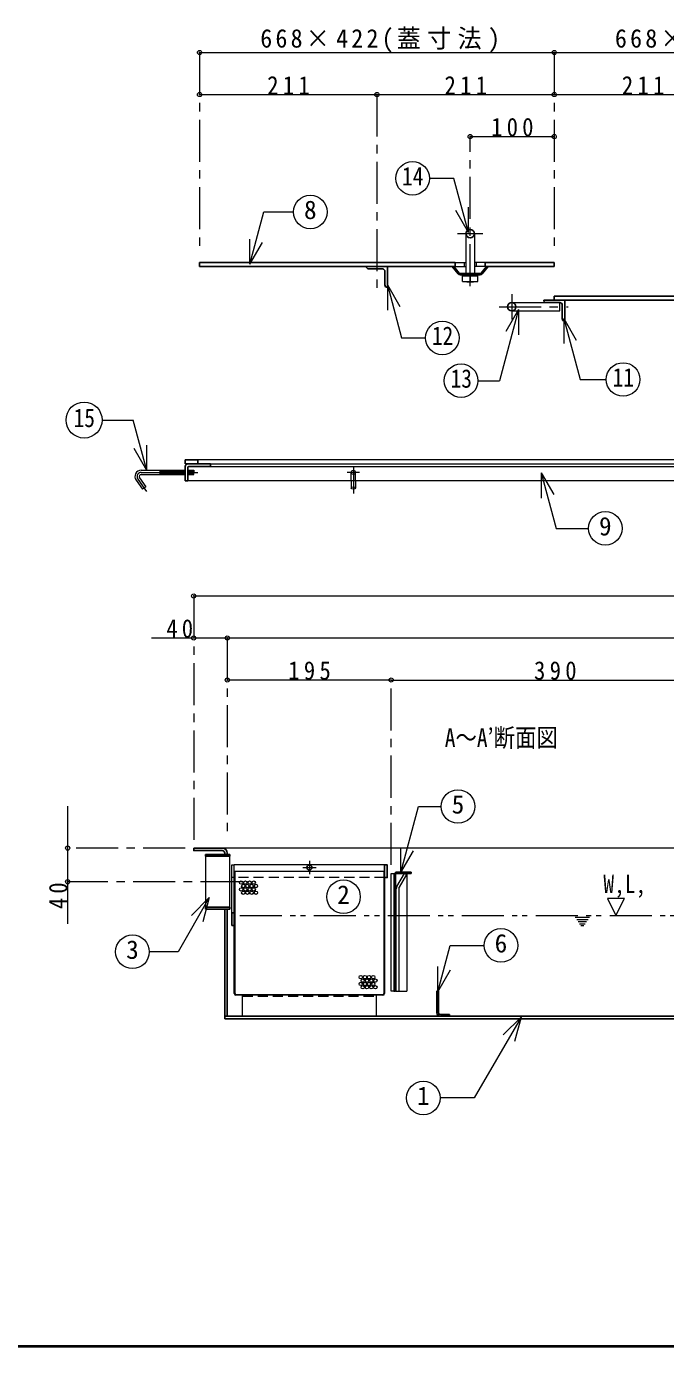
# Model space of a CAD drawing. Units: millimetres at full size, sheet at 1:10. Extents: x -2125 to 1925, y -1405 to 1405.
# Drawn here: x -1172 to -411, y -1405 to 166 of the extents above; entities that cross this region are included whole.
import ezdxf
from ezdxf.enums import TextEntityAlignment as Align

# ---------------------------------------------------------------- set-up
doc = ezdxf.new("R2010")
doc.units = ezdxf.units.MM
doc.header["$LTSCALE"] = 10
doc.header["$PDMODE"] = 32
doc.header["$PDSIZE"] = 5
for name, pattern in [('CHAIN1', [8, 5, -1, 1, -1]), ('DASHED1', [1.8, 1.2, -0.6]), ('DOUBLE_CHAIN1', [8.8, 5, -1, 0.6, -0.6, 0.6, -1])]:
    doc.linetypes.add(name, pattern=pattern)
doc.layers.add('0-A', color=4, linetype='Continuous', lineweight=9)
doc.styles.add('ＭＳ ゴシック', font='')
doc.styles.get('ＭＳ ゴシック').set_extended_font_data('MS Gothic')

msp = doc.modelspace()

# ---------------------------------------------------------------- linework, layer by layer
at = {"layer": '0-A', "linetype": 'CHAIN1'}
for p, q in [((-965.8, 134.52), (-965.8, -105.48)), ((-543.8, 134.52), (-543.8, -105.48)), ((-754.8, 84.52), (-754.8, -149.98)), ((-643.8, -143.48), (-643.8, 34.52)), ((-658.8, -80.98), (-628.8, -80.98)), ((-594.3, -152.98), (-594.3, -182.98)), ((-609.3, -167.98), (-527.3, -167.98)), ((-782.8, -357.48), (-782.8, -389.91)), ((-1039.29, -372.85), (-1028.98, -387.57)), ((-1035.19, -364.98), (-967.69, -364.98)), ((-775.3, -364.98), (-790.3, -364.98)), ((-972.8, -511.98), (-972.8, -801.98)), ((-932.8, -561.98), (-932.8, -801.98)), ((-737.8, -831.98), (-737.8, -611.98)), ((-982.8, -811.98), (-1122.8, -811.98)), ((-835.05, -826.98), (-835.05, -842.98)), ((-843.05, -834.98), (-827.05, -834.98)), ((-914.8, -851.98), (-1122.8, -851.98))]:
    msp.add_line(p, q, dxfattribs=at)
at = {"layer": '0-A'}
for p, q in [((-965.8, 134.52), (-543.8, 134.52)), ((-543.8, 134.52), (-121.8, 134.52)), ((-965.8, 84.52), (-754.8, 84.52)), ((-754.8, 84.52), (-543.8, 84.52)), ((-543.8, 84.52), (-332.8, 84.52)), ((-643.8, 34.52), (-543.8, 34.52)), ((302.2, -349.98), (-967.8, -349.98)), ((-1012.69, -367.48), (-1012.69, -362.48)), ((-1011.82, -362.48), (-1012.23, -367.48)), ((-1010.82, -362.48), (-1011.23, -367.48)), ((-1009.82, -362.48), (-1010.23, -367.48)), ((-1008.81, -362.48), (-1009.22, -367.48)), ((-1007.81, -362.48), (-1008.22, -367.48)), ((-1006.81, -362.48), (-1007.22, -367.48)), ((-1005.8, -362.48), (-1006.21, -367.48)), ((-1004.8, -362.48), (-1005.21, -367.48)), ((-1003.8, -362.48), (-1004.21, -367.48)), ((-1002.79, -362.48), (-1003.2, -367.48)), ((-1001.79, -362.48), (-1002.2, -367.48)), ((-1000.79, -362.48), (-1001.2, -367.48)), ((-999.78, -362.48), (-1000.19, -367.48)), ((-998.78, -362.48), (-999.19, -367.48)), ((-997.78, -362.48), (-998.19, -367.48)), ((-996.77, -362.48), (-997.18, -367.48)), ((-995.77, -362.48), (-996.18, -367.48)), ((-994.77, -362.48), (-995.18, -367.48)), ((-993.76, -362.48), (-994.17, -367.48)), ((-992.76, -362.48), (-993.17, -367.48)), ((-991.76, -362.48), (-992.17, -367.48)), ((-990.75, -362.48), (-991.16, -367.48)), ((-989.75, -362.48), (-990.16, -367.48)), ((-988.75, -362.48), (-989.16, -367.48)), ((-987.74, -362.48), (-988.15, -367.48)), ((-986.74, -362.48), (-987.15, -367.48)), ((-985.74, -362.48), (-986.15, -367.48)), ((-984.73, -362.48), (-985.14, -367.48)), ((-983.73, -362.48), (-984.14, -367.48)), ((-982.8, -363.31), (-983.14, -367.48)), ((-979.72, -362.48), (-979.8, -363.44)), ((127.2, -374.98), (-979.8, -374.98)), ((-978.71, -362.48), (-979.12, -367.48)), ((-977.71, -362.48), (-978.12, -367.48)), ((-976.71, -362.48), (-977.12, -367.48)), ((-975.7, -362.48), (-976.11, -367.48)), ((-974.7, -362.48), (-975.11, -367.48)), ((-973.7, -362.48), (-974.11, -367.48)), ((-972.69, -362.48), (-973.1, -367.48)), ((-785.3, -374.98), (-785.3, -383.48)), ((-780.3, -374.98), (-780.3, -383.48)), ((-972.8, -511.98), (307.2, -511.98)), ((-1022.8, -561.98), (-932.8, -561.98)), ((-932.8, -561.98), (267.2, -561.98)), ((-737.8, -611.98), (-932.8, -611.98)), ((-737.8, -611.98), (-347.8, -611.98)), ((-1122.8, -761.98), (-1122.8, -901.98)), ((273.2, -811.98), (-938.8, -811.98)), ((-745.55, -831.98), (-924.55, -831.98)), ((-923.55, -839.48), (-746.55, -839.48)), ((-734.8, -841.98), (-733.64, -841.98)), ((-719.05, -841.98), (-719.05, -981.98)), ((-480.31, -872.03), (-470.31, -892.03)), ((-460.31, -872.03), (-480.31, -872.03)), ((-470.31, -892.03), (-460.31, -872.03)), ((-734.8, -981.98), (-734.05, -981.98)), ((-731.8, -981.98), (-732.55, -981.98)), ((-728.8, -981.98), (-719.05, -981.98))]:
    msp.add_line(p, q, dxfattribs=at)
at = {"layer": '0-A', "color": 7, "lineweight": 18}
for p, q in [((-906, -117.41), (-889.33, -55.2)), ((-889.33, -55.2), (-854, -55.2)), ((-645.88, -79.49), (-660.88, -53.5)), ((-645.88, -79.49), (-645.88, -49.49)), ((-906, -117.41), (-906, -87.41)), ((-906, -117.41), (-891, -91.43)), ((-648.8, -80.98), (-648.8, -128.48)), ((-638.8, -80.98), (-638.8, -128.48)), ((-661.8, -115.48), (-648.8, -115.48)), ((-661.8, -119.98), (-648.8, -119.98)), ((-650.8, -115.48), (-650.8, -119.98)), ((-625.8, -115.48), (-638.8, -115.48)), ((-625.8, -119.98), (-638.8, -119.98)), ((-636.8, -115.48), (-636.8, -119.98)), ((-652.8, -130.98), (-634.8, -130.98)), ((-652.8, -137.98), (-652.8, -130.98)), ((-652.8, -137.98), (-634.8, -137.98)), ((-652.8, -137.98), (-647.8, -138.48)), ((-648.8, -129.98), (-648.8, -130.58)), ((-647.8, -130.48), (-639.8, -130.48)), ((-647.8, -138.48), (-643.8, -137.98)), ((-639.8, -130.48), (-643.8, -130.98)), ((-643.8, -130.98), (-643.8, -137.98)), ((-643.8, -137.98), (-639.8, -138.48)), ((-634.8, -130.98), (-639.8, -130.48)), ((-638.8, -129.98), (-638.8, -130.58)), ((-634.8, -137.98), (-634.8, -130.98)), ((-742.33, -141.84), (-742.33, -171.84)), ((-742.33, -141.84), (-725.41, -205)), ((-742.33, -141.84), (-727.33, -167.82)), ((-586.4, -171.31), (-609.06, -255.87)), ((-586.4, -171.31), (-601.4, -197.29)), ((-594.3, -162.98), (-553.3, -162.98)), ((-586.4, -171.31), (-586.4, -201.31)), ((-532.54, -181.84), (-532.54, -211.84)), ((-532.54, -181.84), (-513.08, -254.46)), ((-532.54, -181.84), (-517.54, -207.82)), ((-725.41, -205), (-696.89, -205)), ((-634.61, -255.87), (-609.06, -255.87)), ((-513.08, -254.46), (-481.87, -254.46)), ((-1081.8, -302.7), (-1044.62, -302.7)), ((-1028.55, -362.67), (-1044.62, -302.7)), ((-1028.55, -362.67), (-1043.55, -336.69)), ((-1028.55, -362.67), (-1028.55, -332.67)), ((-952.8, -354.98), (287.2, -354.98)), ((-952.8, -357.98), (287.2, -357.98)), ((-1041.33, -374.28), (-1033.89, -384.91)), ((-1037.24, -371.42), (-1029.8, -382.04)), ((-1035.19, -362.48), (-982.8, -362.48)), ((-1035.19, -367.48), (-982.8, -367.48)), ((-979.8, -362.48), (-972.69, -362.48)), ((-979.8, -367.48), (-972.69, -367.48)), ((-972.69, -367.48), (-972.69, -362.48)), ((-559.29, -365.5), (-544.29, -391.48)), ((-559.29, -365.5), (-559.29, -395.5)), ((-559.29, -365.5), (-541.58, -431.59)), ((-1029.8, -382.04), (-1033.89, -384.91)), ((-541.58, -431.59), (-502.99, -431.59)), ((-726.27, -841.07), (-705.21, -762.46)), ((-705.21, -762.46), (-678.31, -762.46)), ((-726.27, -841.07), (-726.27, -811.07)), ((-726.27, -841.07), (-711.27, -815.09)), ((-958.8, -821.73), (-958.8, -882.23)), ((-929.8, -882.23), (-929.8, -821.73)), ((-927.55, -831.98), (-924.55, -831.98)), ((-927.55, -888.98), (-927.55, -831.98)), ((-924.55, -888.98), (-924.55, -831.98)), ((-924.55, -839.48), (-923.55, -839.48)), ((-923.55, -984.98), (-923.55, -839.48)), ((-746.55, -839.48), (-745.55, -839.48)), ((-746.55, -839.48), (-746.55, -984.98)), ((-745.55, -846.98), (-745.55, -984.98)), ((-737.8, -841.98), (-734.8, -841.98)), ((-737.8, -981.98), (-737.8, -841.98)), ((-734.8, -841.98), (-734.8, -981.98)), ((-730.99, -857.59), (-721.98, -841.98)), ((-731.8, -981.98), (-731.8, -860.59)), ((-728.8, -859.79), (-728.8, -981.98)), ((-954.18, -870.8), (-991.42, -935.3)), ((-954.18, -870.8), (-975.39, -892.01)), ((-954.18, -870.8), (-961.94, -899.78)), ((-924.55, -984.98), (-924.55, -903.98)), ((-991.42, -935.3), (-1025.64, -935.3)), ((-682.33, -982.77), (-667.59, -927.74)), ((-667.59, -927.74), (-627.16, -927.74)), ((-682.33, -982.77), (-682.33, -952.77)), ((-682.33, -982.77), (-667.33, -956.79)), ((-922.55, -985.98), (-747.55, -985.98)), ((-747.55, -986.98), (-922.55, -986.98)), ((-914.55, -1011.98), (-914.55, -986.98)), ((-755.55, -986.98), (-755.55, -1011.98)), ((-734.8, -981.98), (-737.8, -981.98)), ((-731.8, -981.98), (-728.8, -981.98)), ((-583.31, -1012.91), (-638.91, -1109.21)), ((-583.31, -1012.91), (-604.52, -1034.12)), ((-583.31, -1012.91), (-591.08, -1041.89)), ((-638.91, -1109.21), (-679.56, -1109.21))]:
    msp.add_line(p, q, dxfattribs=at)
at = {"layer": '0-A', "color": 5, "lineweight": 25}
for p, q in [((-965.8, -115.48), (-965.8, -119.98)), ((-965.8, -115.48), (-661.8, -115.48)), ((-965.8, -119.98), (-661.8, -119.98)), ((-764.3, -122.98), (-748.3, -122.98)), ((-742.3, -119.98), (-742.3, -144.98)), ((-658.2, -128.86), (-665.3, -119.98)), ((-657.03, -127.92), (-663.38, -119.98)), ((-661.8, -115.48), (-661.8, -119.98)), ((-630.57, -127.92), (-624.22, -119.98)), ((-629.4, -128.86), (-622.3, -119.98)), ((-625.8, -115.48), (-543.8, -115.48)), ((-543.8, -115.48), (-543.8, -119.98)), ((-745.3, -141.98), (-745.3, -125.98)), ((-631.74, -128.48), (-655.85, -128.48)), ((-655.85, -129.98), (-631.74, -129.98)), ((-543.8, -155.48), (-121.8, -155.48)), ((-543.8, -155.48), (-543.8, -159.98)), ((-556.3, -159.98), (-121.8, -159.98)), ((-553.3, -162.98), (-537.3, -162.98)), ((-534.3, -181.98), (-534.3, -165.98)), ((-531.3, -159.98), (-531.3, -184.98)), ((-982.8, -349.98), (-982.8, -354.98)), ((-967.8, -349.98), (-982.8, -349.98)), ((-982.8, -354.98), (-952.8, -354.98)), ((-982.8, -357.98), (-982.8, -374.98)), ((-979.8, -358.98), (-979.8, -374.98)), ((-978.8, -357.98), (-952.8, -357.98)), ((-967.8, -349.98), (-967.8, -354.98)), ((-952.8, -354.98), (-952.8, -357.98)), ((-979.8, -374.98), (-982.8, -374.98)), ((-938.8, -811.98), (-972.8, -811.98)), ((-958.8, -819.48), (-958.8, -821.73)), ((-929.8, -819.48), (-958.8, -819.48)), ((-935.8, -817.98), (-935.8, -819.48)), ((-932.8, -819.48), (-932.8, -817.98)), ((-745.55, -831.98), (-745.55, -846.98)), ((-734.05, -981.98), (-734.05, -843.48)), ((-732.55, -843.48), (-732.55, -981.98)), ((-731.11, -841.98), (-714.05, -841.98)), ((-714.05, -840.48), (-731.05, -840.48)), ((-714.05, -841.98), (-714.05, -840.48)), ((-958.8, -882.23), (-958.8, -884.48)), ((-929.8, -882.23), (-958.8, -882.23)), ((-929.8, -884.48), (-958.8, -884.48)), ((-935.8, -1014.98), (-935.8, -884.48)), ((-932.8, -884.48), (-932.8, -1011.98)), ((-929.8, -882.23), (-929.8, -884.48)), ((-927.55, -888.98), (-924.55, -888.98)), ((-927.55, -903.98), (-927.55, -888.98)), ((-924.55, -903.98), (-924.55, -888.98)), ((-924.55, -903.98), (-927.55, -903.98)), ((-732.55, -981.98), (-734.05, -981.98)), ((-935.8, -1011.98), (270.2, -1011.98)), ((270.2, -1014.98), (-935.8, -1014.98)), ((-679.3, -1009.98), (-668.3, -1009.98)), ((-668.3, -1009.98), (-668.3, -1011.98))]:
    msp.add_line(p, q, dxfattribs=at)
at = {"layer": '0-A', "linetype": 'DASHED1'}
for p, q in [((-785.3, -374.98), (-785.3, -364.98)), ((-780.3, -374.98), (-780.3, -364.98)), ((-745.55, -846.98), (-927.55, -846.98)), ((-914.55, -987.98), (-755.55, -987.98))]:
    msp.add_line(p, q, dxfattribs=at)
at = {"layer": '0-A', "linetype": 'DOUBLE_CHAIN1'}
for p, q in [((-917.8, -891.98), (102.2, -891.98)), ((-501.88, -894.53), (-518.75, -894.53)), ((-517.06, -897.03), (-503.57, -897.03)), ((-505.26, -899.53), (-515.37, -899.53)), ((-513.69, -902.03), (-506.94, -902.03)), ((-508.63, -904.53), (-512, -904.53))]:
    msp.add_line(p, q, dxfattribs=at)
at = {"layer": '0-A', "color": 1, "lineweight": 40}
msp.add_line((1925.2, -1404.98), (-2124.8, -1404.98), dxfattribs=at)
at = {"layer": '0-A', "color": 7, "lineweight": 18}
for points in [[(-645.88, -79.49), (-663.11, -15.19), (-692.35, -15.19)], [(-643.8, -130.98), (-647.8, -130.48), (-652.8, -130.98)], [(-647.8, -138.48), (-639.8, -138.48), (-634.8, -137.98)], [(-594.3, -172.98), (-537.3, -172.98), (-537.3, -162.98)], [(-721.98, -841.98), (-719.73, -843.28), (-728.39, -858.29)]]:
    msp.add_lwpolyline(points, dxfattribs=at)
at = {"layer": '0-A', "color": 5, "lineweight": 25}
for points in [[(-625.8, -115.48), (-625.8, -119.98), (-543.8, -119.98)], [(-972.8, -811.98), (-972.8, -814.98), (-938.8, -814.98)], [(-929.8, -819.48), (-929.8, -821.73), (-958.8, -821.73)], [(-745.55, -831.98), (-742.55, -831.98), (-742.55, -846.98), (-745.55, -846.98)], [(-683.3, -1007.98), (-683.3, -981.98), (-681.3, -981.98), (-681.3, -1007.98)]]:
    msp.add_lwpolyline(points, dxfattribs=at)
at = {"layer": '0-A', "color": 7, "lineweight": 18}
for centre, radius in [((-712.35, -15.19), 20), ((-834, -55.2), 20), ((-676.89, -205), 20), ((-461.87, -254.46), 20), ((-654.61, -255.87), 20), ((-1103.23, -302.7), 21.43), ((-482.99, -431.59), 20), ((-658.31, -762.46), 20), ((-794.51, -869.85), 20), ((-607.16, -927.74), 20), ((-1045.64, -935.3), 20), ((-699.56, -1109.21), 20)]:
    msp.add_circle(centre, radius, dxfattribs=at)
at = {"layer": '0-A', "color": 5, "lineweight": 25}
for centre, radius in [((-643.8, -80.98), 5), ((-594.3, -167.98), 5), ((-835.05, -834.98), 3)]:
    msp.add_circle(centre, radius, dxfattribs=at)
at = {"layer": '0-A'}
for centre, radius in [((-782.8, -364.98), 2.5), ((-916.29, -853.04), 2), ((-916.29, -861.04), 2), ((-913.79, -857.04), 2), ((-913.79, -865.04), 2), ((-911.29, -853.04), 2), ((-911.29, -861.04), 2), ((-908.79, -857.04), 2), ((-908.79, -865.04), 2), ((-906.29, -853.04), 2), ((-906.29, -861.04), 2), ((-903.79, -857.04), 2), ((-903.79, -865.04), 2), ((-901.29, -853.04), 2), ((-901.29, -861.04), 2), ((-898.79, -857.04), 2), ((-898.79, -865.04), 2), ((-774.08, -965.5), 2), ((-774.08, -973.5), 2), ((-771.58, -969.5), 2), ((-769.08, -965.5), 2), ((-769.08, -973.5), 2), ((-766.58, -969.5), 2), ((-764.08, -965.5), 2), ((-764.08, -973.5), 2), ((-761.58, -969.5), 2), ((-759.08, -965.5), 2), ((-759.08, -973.5), 2), ((-756.58, -969.5), 2), ((-771.58, -977.5), 2), ((-766.58, -977.5), 2), ((-761.58, -977.5), 2), ((-756.58, -977.5), 2)]:
    msp.add_circle(centre, radius, dxfattribs=at)
at = {"layer": '0-A', "color": 5, "lineweight": 25}
for centre, radius, start, end in [((-764.3, -119.98), 3, 180, 270), ((-748.3, -125.98), 3, 0, 90), ((-655.85, -126.98), 3, 218.65981, 270), ((-655.85, -126.98), 1.5, 218.65981, 270), ((-631.74, -126.98), 1.5, 270, 321.34019), ((-631.74, -126.98), 3, 270, 321.34019), ((-742.3, -141.98), 3, 180, 270), ((-553.3, -159.98), 3, 180, 270), ((-537.3, -165.98), 3, 0, 90), ((-531.3, -181.98), 3, 180, 270), ((-979.8, -357.98), 3, 90, 180), ((-978.8, -358.98), 1, 90, 180), ((-938.8, -817.98), 6, 0, 90), ((-938.8, -817.98), 3, 0, 90), ((-731.05, -843.48), 3, 92.27697, 180), ((-731.05, -843.48), 1.5, 92.27697, 180), ((-679.3, -1007.98), 4, 180, 270), ((-679.3, -1007.98), 2, 180, 270)]:
    msp.add_arc(centre, radius, start, end, dxfattribs=at)
at = {"layer": '0-A', "color": 7, "lineweight": 18}
for centre, radius, start, end in [((-1035.19, -369.98), 7.5, 90, 215), ((-1035.19, -369.98), 2.5, 90, 215), ((-731.05, -843.48), 3, 90, 92.27697), ((-725.8, -860.59), 6, 150, 180), ((-725.8, -859.79), 3, 150, 180), ((-922.55, -984.98), 2, 180, 270), ((-922.55, -984.98), 1, 180, 270), ((-747.55, -984.98), 1, 270, 0), ((-747.55, -984.98), 2, 270, 0)]:
    msp.add_arc(centre, radius, start, end, dxfattribs=at)
at = {"layer": '0-A', "linetype": 'CHAIN1'}
msp.add_arc((-1035.19, -369.98), 5, 90, 215, dxfattribs=at)
at = {"layer": '0-A'}
msp.add_ellipse((-782.8, -383.47), major_axis=(2.5, 0), ratio=0.57, dxfattribs=at)
for p in [(-965.8, 134.52), (-543.8, 134.52), (-965.8, 84.52), (-754.8, 84.52), (-543.8, 84.52), (-643.8, 34.52), (-543.8, 34.52), (-972.8, -511.98), (-972.8, -561.98), (-932.8, -561.98), (-932.8, -611.98), (-737.8, -611.98), (-1122.8, -811.98), (-1122.8, -851.98)]:
    msp.add_point(p, dxfattribs=at)

# ---------------------------------------------------------------- texts
at = {"layer": '0-A', "color": 7, "style": 'ＭＳ ゴシック', "width": 0.85}
for s, p in [('14', (-724.85, -30.19)), ('12', (-689.39, -220)), ('13', (-667.11, -270.87)), ('11', (-474.37, -269.46)), ('15', (-1115.73, -317.7)), ('A～A’断面図', (-674.02, -698.13)), ('W,L,', (-485.31, -872.03))]:
    msp.add_text(s, height=21.99, dxfattribs=at).set_placement(p, align=Align.BOTTOM_LEFT)
at = {"layer": '0-A', "color": 7, "style": 'ＭＳ ゴシック'}
for s, p in [('8', (-841.5, -70.2)), ('9', (-490.49, -446.59)), ('5', (-665.81, -777.46)), ('2', (-802.01, -884.85)), ('3', (-1053.14, -950.3)), ('6', (-614.66, -942.74)), ('1', (-707.06, -1124.21))]:
    msp.add_text(s, height=21.99, dxfattribs=at).set_placement(p, align=Align.BOTTOM_LEFT)
at = {"layer": '0-A', "color": 7, "char_height": 21.99, "attachment_point": 7, "style": 'ＭＳ ゴシック'}
for s, insert in [('\\T1.27;\\W0.95;668×422(蓋寸法)', (-893.55, 134.52)), ('\\T1.27;\\W0.95;668×422(蓋寸法)', (-471.55, 134.52)), ('\\T1.38;\\W0.9;211', (-885.3, 84.52)), ('\\T1.38;\\W0.9;211', (-674.3, 84.52)), ('\\T1.38;\\W0.9;211', (-463.3, 84.52)), ('\\T1.37;\\W0.9;100', (-618.8, 34.52)), ('\\T1.36;\\W0.9;40', (-1005.3, -561.98)), ('\\T1.38;\\W0.9;195', (-860.3, -611.98)), ('\\T1.38;\\W0.9;390', (-567.8, -611.98))]:
    msp.add_mtext(s, dxfattribs=dict(at, insert=insert))
at = {"layer": '0-A', "color": 7, "insert": (-1122.8, -884.48), "char_height": 21.99, "attachment_point": 7, "rotation": 90, "style": 'ＭＳ ゴシック'}
msp.add_mtext('\\T1.36;\\W0.9;40', dxfattribs=at)

doc.saveas('drawing.dxf')
